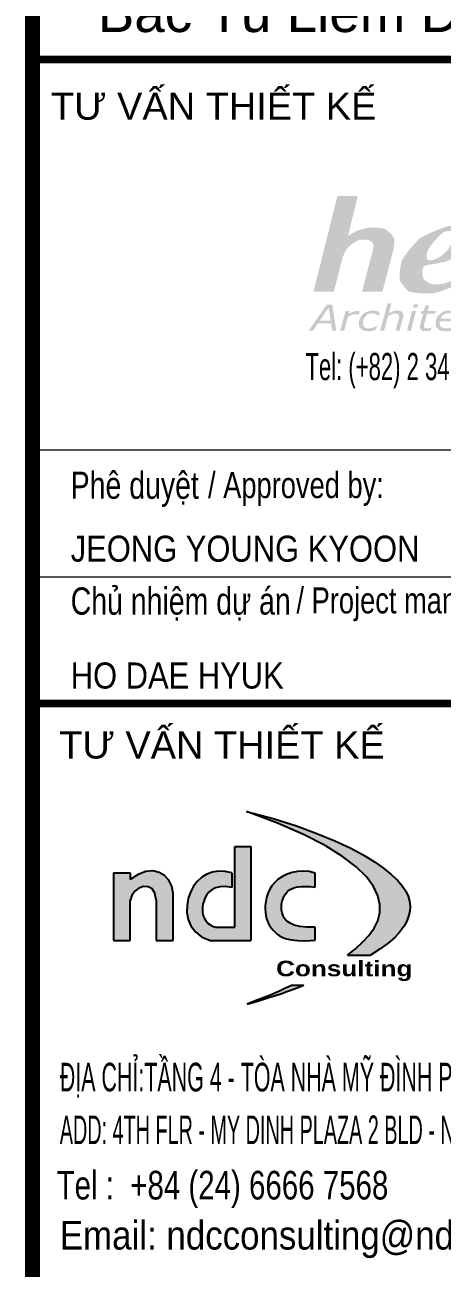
# Model space of a CAD drawing. Header units: millimetres. Extents: x 101649 to 227799, y -31109 to 57991.
# Drawn here: x 215124 to 219271, y -13720 to -1367 of the extents above; entities that cross this region are included whole.
import ezdxf
from ezdxf.enums import TextEntityAlignment as Align

# ---------------------------------------------------------------- set-up
doc = ezdxf.new("R2010")
doc.units = ezdxf.units.MM
doc.layers.get('0').update_dxf_attribs({"lineweight": 20})
for name, color, linetype, lineweight in [('B3CC1-NDC-S-Title block xref$0$Doul-form', 8, 'Continuous', 13), ('B3CC1-NDC-S-Title block xref$0$X-TITLE_Basement$0$form', 7, 'Continuous', 25), ('B3CC1-NDC-S-Title block xref$0$X-TITLE_Basement$0$NDC-TEXT VN', 7, 'Continuous', 18), ('NDC_S_SYMBOL', 1, 'Continuous', 15)]:
    doc.layers.add(name, color=color, linetype=linetype, lineweight=lineweight)
for name, color, linetype in [('B3CC1-NDC-S-Title block xref$0$form', 7, 'Continuous'), ('B3CC1-NDC-S-Title block xref$0$TABLE', 9, 'Continuous'), ('B3CC1-NDC-S-Title block xref$0$vn_text', 1, 'Continuous'), ('B3CC1-NDC-S-Title block xref$0$X-TITLE_Basement$0$AA-BORD-TEXT', 3, 'Continuous'), ('B3CC1-NDC-S-Title block xref$0$X-TITLE_Basement$0$TABLE', 9, 'Continuous'), ('B3CC1-NDC-S-Title block xref$0$X-TITLE_Basement$0$vn_text', 1, 'Continuous')]:
    doc.layers.add(name, color=color, linetype=linetype)
doc.styles.add('B3CC1-NDC-S-Title block xref$0$arial', font='arial.ttf')
doc.styles.add('B3CC1-NDC-S-Title block xref$0$form-A$0$Style-Arial', font='arial.ttf', dxfattribs={"width": 0.75})
doc.styles.add('B3CC1-NDC-S-Title block xref$0$form-A$0$title-vertical$0$NDC', font='ariblk.ttf')
doc.styles.add('B3CC1-NDC-S-Title block xref$0$X-TITLE_Basement$0$Arial', font='arial.ttf')
doc.styles.add('B3CC1-NDC-S-Title block xref$0$X-TITLE_Basement$0$form-A$0$Style-Arial', font='arial.ttf', dxfattribs={"width": 0.75})
doc.styles.add('B3CC1-NDC-S-Title block xref$0$X-TITLE_Basement$0$Style-Arial', font='arial.ttf', dxfattribs={"width": 0.85})

# ---------------------------------------------------------------- blocks, each defined once
blk = doc.blocks.new('B3CC1-NDC-S-Title block xref$0$X-TITLE_Basement$0$heerim logo')
at = {"layer": 'B3CC1-NDC-S-Title block xref$0$X-TITLE_Basement$0$TABLE'}
h = blk.add_hatch(color=7, dxfattribs=at)
edge = h.paths.add_edge_path()
edge.add_spline(control_points=[(7.752, 12.985), (7.752, 12.985), (7.752, 12.985), (7.658, 12.636), (7.658, 12.636), (7.023, 10.218), (7.023, 10.218), (7.023, 10.218), (5.673, 10.218), (5.673, 10.218), (5.673, 10.218), (6.314, 12.683), (6.314, 12.683), (6.389, 12.949), (6.428, 13.12), (6.432, 13.197), (6.432, 13.336), (6.379, 13.449), (6.272, 13.534), (6.165, 13.618), (6.022, 13.66), (5.838, 13.66), (5.606, 13.66), (5.383, 13.595), (5.172, 13.466), (4.893, 13.294), (4.682, 13.081), (4.537, 12.831), (4.459, 12.695), (4.355, 12.37), (4.225, 11.859), (4.225, 11.859), (3.806, 10.218), (3.806, 10.218), (3.806, 10.218), (2.457, 10.218), (2.457, 10.218), (2.457, 10.218), (4.036, 16.535), (4.036, 16.535), (4.036, 16.535), (5.387, 16.535), (5.387, 16.535), (5.387, 16.535), (4.744, 13.898), (4.744, 13.898), (5.054, 14.095), (5.342, 14.238), (5.612, 14.325), (5.88, 14.414), (6.167, 14.459), (6.475, 14.459), (6.887, 14.459), (7.213, 14.36), (7.452, 14.167), (7.691, 13.975), (7.812, 13.719), (7.812, 13.406), (7.803, 13.242), (7.752, 12.985)], knot_values=[0, 0, 0, 0, 0.00005, 0.0001, 1, 1, 1, 2, 2, 2, 3, 3, 3, 4, 4, 4, 5, 5, 5, 6, 6, 6, 7, 7, 7, 8, 8, 8, 9, 9, 9, 10, 10, 10, 11, 11, 11, 12, 12, 12, 13, 13, 13, 14, 14, 14, 15, 15, 15, 16, 16, 16, 17, 17, 17, 18, 18, 18, 19, 19, 19, 19], degree=3, periodic=0)
h = blk.add_hatch(color=90, dxfattribs=at)
edge = h.paths.add_edge_path(flags=16)
edge.add_spline(control_points=[(10.045, 12.977), (10.045, 12.977), (10.045, 12.977), (9.77, 12.214), (10.104, 12.254), (10.364, 12.31), (10.548, 12.379), (10.731, 12.449), (10.913, 12.561), (11.089, 12.715), (11.266, 12.869), (11.418, 13.064), (11.549, 13.3), (11.677, 13.534), (11.742, 13.753), (11.742, 13.958), (11.742, 14.045), (11.712, 14.114), (11.653, 14.162), (11.595, 14.213), (11.52, 14.238), (11.429, 14.238), (11.245, 14.238), (11.041, 14.133), (10.812, 13.925), (10.394, 13.545), (10.045, 12.977)], knot_values=[0, 0, 0, 0, 0.00005, 0.0001, 1, 1, 1, 2, 2, 2, 3, 3, 3, 4, 4, 4, 5, 5, 5, 6, 6, 6, 7, 7, 7, 8, 8, 8, 8], degree=3, periodic=0)
edge = h.paths.add_edge_path()
edge.add_spline(control_points=[(8.767, 10.216), (8.767, 10.216), (8.767, 10.216), (8.526, 10.464), (8.284, 10.715), (8.161, 11.001), (8.161, 11.329), (8.161, 11.841), (8.342, 12.351), (8.705, 12.864), (9.066, 13.377), (9.56, 13.786), (10.183, 14.094), (10.806, 14.403), (11.434, 14.557), (12.062, 14.557), (12.38, 14.557), (12.62, 14.495), (12.785, 14.37), (12.948, 14.246), (13.028, 14.088), (13.028, 13.898), (13.028, 13.67), (12.949, 13.449), (12.789, 13.233), (12.569, 12.939), (12.292, 12.704), (11.958, 12.525), (11.623, 12.344), (11.248, 12.209), (10.835, 12.114), (10.558, 12.053), (10.185, 12.005), (9.718, 11.974), (9.684, 11.771), (9.667, 11.604), (9.667, 11.473), (9.667, 11.238), (9.75, 11.05), (9.914, 10.909), (10.081, 10.768), (10.301, 10.698), (10.58, 10.698), (10.845, 10.698), (11.112, 10.745), (11.381, 10.839), (11.649, 10.934), (11.96, 11.099), (12.313, 11.335), (12.313, 11.335), (12.482, 11.218), (12.482, 11.218), (12.047, 10.811), (11.623, 10.521), (11.209, 10.35), (10.797, 10.176), (10.339, 10.089), (9.839, 10.089), (9.206, 10.089), (8.767, 10.216)], knot_values=[0, 0, 0, 0, 0.00005, 0.0001, 1, 1, 1, 2, 2, 2, 3, 3, 3, 4, 4, 4, 5, 5, 5, 6, 6, 6, 7, 7, 7, 8, 8, 8, 9, 9, 9, 10, 10, 10, 11, 11, 11, 12, 12, 12, 13, 13, 13, 14, 14, 14, 15, 15, 15, 16, 16, 16, 17, 17, 17, 18, 18, 18, 19, 19, 19, 19], degree=3, periodic=0)
h = blk.add_hatch(color=7, dxfattribs=at)
edge = h.paths.add_edge_path(flags=16)
edge.add_spline(control_points=[(3.597, 8.295), (3.597, 8.295), (3.597, 8.295), (3.597, 8.295), (3.597, 8.295), (3.47, 9.155), (3.47, 9.155), (3.47, 9.155), (2.88, 8.295), (2.88, 8.295), (2.88, 8.295), (3.597, 8.295)], knot_values=[0, 0, 0, 0, 0.00005, 0.0001, 1, 1, 1, 2, 2, 2, 3, 3, 3, 3], degree=3, periodic=0)
edge = h.paths.add_edge_path()
edge.add_spline(control_points=[(3.965, 7.616), (3.965, 7.616), (3.965, 7.616), (3.965, 7.616), (3.965, 7.616), (3.694, 7.616), (3.694, 7.616), (3.694, 7.616), (3.627, 8.103), (3.627, 8.103), (3.627, 8.103), (2.75, 8.103), (2.75, 8.103), (2.75, 8.103), (2.419, 7.616), (2.419, 7.616), (2.419, 7.616), (2.134, 7.616), (2.134, 7.616), (2.134, 7.616), (3.341, 9.355), (3.341, 9.355), (3.341, 9.355), (3.697, 9.355), (3.697, 9.355), (3.697, 9.355), (3.965, 7.616)], knot_values=[0, 0, 0, 0, 0.00005, 0.0001, 1, 1, 1, 2, 2, 2, 3, 3, 3, 4, 4, 4, 5, 5, 5, 6, 6, 6, 7, 7, 7, 8, 8, 8, 8], degree=3, periodic=0)
h = blk.add_hatch(color=7, dxfattribs=at)
edge = h.paths.add_edge_path()
edge.add_spline(control_points=[(7.13, 7.616), (7.13, 7.616), (7.13, 7.616), (7.13, 7.616), (7.13, 7.616), (6.874, 7.616), (6.874, 7.616), (6.874, 7.616), (7.363, 9.434), (7.363, 9.434), (7.363, 9.434), (7.62, 9.434), (7.62, 9.434), (7.62, 9.434), (7.443, 8.778), (7.443, 8.778), (7.54, 8.837), (7.631, 8.88), (7.717, 8.913), (7.801, 8.944), (7.889, 8.958), (7.979, 8.958), (8.111, 8.958), (8.215, 8.931), (8.289, 8.874), (8.364, 8.816), (8.4, 8.732), (8.4, 8.625), (8.4, 8.606), (8.398, 8.581), (8.393, 8.549), (8.389, 8.517), (8.384, 8.49), (8.377, 8.465), (8.377, 8.465), (8.148, 7.616), (8.148, 7.616), (8.148, 7.616), (7.891, 7.616), (7.891, 7.616), (7.891, 7.616), (8.093, 8.362), (8.093, 8.362), (8.104, 8.404), (8.111, 8.438), (8.118, 8.47), (8.124, 8.499), (8.127, 8.531), (8.127, 8.561), (8.127, 8.627), (8.107, 8.677), (8.069, 8.71), (8.031, 8.743), (7.964, 8.758), (7.866, 8.758), (7.796, 8.758), (7.72, 8.743), (7.636, 8.711), (7.553, 8.678), (7.472, 8.638), (7.393, 8.592), (7.393, 8.592), (7.13, 7.616)], knot_values=[0, 0, 0, 0, 0.00005, 0.0001, 1, 1, 1, 2, 2, 2, 3, 3, 3, 4, 4, 4, 5, 5, 5, 6, 6, 6, 7, 7, 7, 8, 8, 8, 9, 9, 9, 10, 10, 10, 11, 11, 11, 12, 12, 12, 13, 13, 13, 14, 14, 14, 15, 15, 15, 16, 16, 16, 17, 17, 17, 18, 18, 18, 19, 19, 19, 20, 20, 20, 20], degree=3, periodic=0)
h = blk.add_hatch(color=7, dxfattribs=at)
edge = h.paths.add_edge_path()
edge.add_spline(control_points=[(9.389, 9.367), (9.389, 9.367), (9.389, 9.367), (9.389, 9.367), (9.389, 9.367), (9.327, 9.139), (9.327, 9.139), (9.327, 9.139), (9.037, 9.139), (9.037, 9.139), (9.037, 9.139), (9.098, 9.367), (9.098, 9.367), (9.098, 9.367), (9.389, 9.367)], knot_values=[0, 0, 0, 0, 0.00005, 0.0001, 1, 1, 1, 2, 2, 2, 3, 3, 3, 4, 4, 4, 4], degree=3, periodic=0)
edge = h.paths.add_edge_path()
edge.add_spline(control_points=[(9.25, 8.921), (9.25, 8.921), (9.25, 8.921), (9.25, 8.921), (9.25, 8.921), (8.899, 7.616), (8.899, 7.616), (8.899, 7.616), (8.643, 7.616), (8.643, 7.616), (8.643, 7.616), (8.995, 8.921), (8.995, 8.921), (8.995, 8.921), (9.25, 8.921)], knot_values=[0, 0, 0, 0, 0.00005, 0.0001, 1, 1, 1, 2, 2, 2, 3, 3, 3, 4, 4, 4, 4], degree=3, periodic=0)
h = blk.add_hatch(color=7, dxfattribs=at)
edge = h.paths.add_edge_path()
edge.add_spline(control_points=[(9.971, 8.747), (9.971, 8.747), (9.971, 8.747), (9.971, 8.747), (9.971, 8.747), (9.811, 8.145), (9.811, 8.145), (9.802, 8.113), (9.794, 8.079), (9.786, 8.04), (9.779, 8), (9.775, 7.969), (9.775, 7.946), (9.775, 7.887), (9.792, 7.847), (9.826, 7.818), (9.859, 7.79), (9.921, 7.777), (10.011, 7.777), (10.048, 7.777), (10.092, 7.781), (10.143, 7.792), (10.195, 7.801), (10.23, 7.81), (10.248, 7.816), (10.248, 7.816), (10.26, 7.816), (10.26, 7.816), (10.26, 7.816), (10.213, 7.629), (10.213, 7.629), (10.163, 7.618), (10.108, 7.61), (10.051, 7.604), (9.994, 7.595), (9.943, 7.592), (9.898, 7.592), (9.773, 7.592), (9.677, 7.616), (9.608, 7.663), (9.54, 7.71), (9.507, 7.784), (9.507, 7.887), (9.507, 7.912), (9.507, 7.937), (9.512, 7.962), (9.515, 7.987), (9.521, 8.014), (9.528, 8.045), (9.528, 8.045), (9.718, 8.747), (9.718, 8.747), (9.718, 8.747), (9.546, 8.747), (9.546, 8.747), (9.546, 8.747), (9.592, 8.921), (9.592, 8.921), (9.592, 8.921), (9.766, 8.921), (9.766, 8.921), (9.766, 8.921), (9.866, 9.296), (9.866, 9.296), (9.866, 9.296), (10.119, 9.296), (10.119, 9.296), (10.119, 9.296), (10.018, 8.921), (10.018, 8.921), (10.018, 8.921), (10.548, 8.921), (10.548, 8.921), (10.548, 8.921), (10.502, 8.747), (10.502, 8.747), (10.502, 8.747), (9.971, 8.747)], knot_values=[0, 0, 0, 0, 0.00005, 0.0001, 1, 1, 1, 2, 2, 2, 3, 3, 3, 4, 4, 4, 5, 5, 5, 6, 6, 6, 7, 7, 7, 8, 8, 8, 9, 9, 9, 10, 10, 10, 11, 11, 11, 12, 12, 12, 13, 13, 13, 14, 14, 14, 15, 15, 15, 16, 16, 16, 17, 17, 17, 18, 18, 18, 19, 19, 19, 20, 20, 20, 21, 21, 21, 22, 22, 22, 23, 23, 23, 24, 24, 24, 25, 25, 25, 25], degree=3, periodic=0)
h = blk.add_hatch(color=7, dxfattribs=at)
edge = h.paths.add_edge_path()
edge.add_spline(control_points=[(5.257, 8.921), (5.257, 8.921), (5.257, 8.921), (5.334, 8.921), (5.379, 8.921), (5.411, 8.921), (5.431, 8.918), (5.451, 8.917), (5.48, 8.913), (5.518, 8.907), (5.518, 8.907), (5.459, 8.69), (5.459, 8.69), (5.459, 8.69), (5.446, 8.69), (5.446, 8.69), (5.409, 8.697), (5.376, 8.704), (5.344, 8.707), (5.313, 8.712), (5.275, 8.712), (5.231, 8.712), (5.145, 8.712), (5.062, 8.696), (4.977, 8.663), (4.893, 8.63), (4.813, 8.59), (4.735, 8.543), (4.735, 8.543), (4.487, 7.616), (4.487, 7.616), (4.487, 7.616), (4.229, 7.616), (4.229, 7.616), (4.229, 7.616), (4.577, 8.921), (4.577, 8.921), (4.577, 8.921), (4.836, 8.921), (4.836, 8.921), (4.836, 8.921), (4.785, 8.73), (4.785, 8.73), (4.905, 8.801), (5.008, 8.852), (5.092, 8.879), (5.176, 8.907), (5.257, 8.921)], knot_values=[0, 0, 0, 0, 0.00005, 0.0001, 1, 1, 1, 2, 2, 2, 3, 3, 3, 4, 4, 4, 5, 5, 5, 6, 6, 6, 7, 7, 7, 8, 8, 8, 9, 9, 9, 10, 10, 10, 11, 11, 11, 12, 12, 12, 13, 13, 13, 14, 14, 14, 15, 15, 15, 15], degree=3, periodic=0)
h = blk.add_hatch(color=7, dxfattribs=at)
edge = h.paths.add_edge_path()
edge.add_spline(control_points=[(6.256, 8.953), (6.256, 8.953), (6.256, 8.953), (6.391, 8.953), (6.479, 8.953), (6.563, 8.942), (6.642, 8.921), (6.72, 8.9), (6.788, 8.875), (6.849, 8.846), (6.849, 8.846), (6.794, 8.61), (6.794, 8.61), (6.794, 8.61), (6.778, 8.61), (6.778, 8.61), (6.761, 8.623), (6.738, 8.639), (6.71, 8.658), (6.683, 8.677), (6.652, 8.694), (6.614, 8.711), (6.577, 8.727), (6.536, 8.742), (6.491, 8.752), (6.445, 8.763), (6.393, 8.77), (6.334, 8.77), (6.16, 8.77), (6.016, 8.705), (5.904, 8.579), (5.793, 8.45), (5.738, 8.296), (5.738, 8.113), (5.738, 8.004), (5.771, 7.92), (5.837, 7.861), (5.903, 7.801), (5.996, 7.774), (6.117, 7.774), (6.175, 7.774), (6.232, 7.78), (6.289, 7.794), (6.346, 7.808), (6.394, 7.824), (6.435, 7.84), (6.479, 7.857), (6.52, 7.877), (6.558, 7.896), (6.596, 7.917), (6.624, 7.932), (6.641, 7.941), (6.641, 7.941), (6.656, 7.941), (6.656, 7.941), (6.656, 7.941), (6.602, 7.702), (6.602, 7.702), (6.523, 7.67), (6.44, 7.645), (6.351, 7.623), (6.263, 7.602), (6.174, 7.59), (6.083, 7.59), (5.987, 7.59), (5.903, 7.599), (5.829, 7.617), (5.755, 7.637), (5.689, 7.669), (5.634, 7.711), (5.581, 7.751), (5.539, 7.801), (5.511, 7.863), (5.481, 7.924), (5.467, 7.996), (5.467, 8.079), (5.467, 8.201), (5.489, 8.315), (5.534, 8.42), (5.578, 8.526), (5.641, 8.62), (5.722, 8.7), (5.802, 8.777), (5.899, 8.839), (6.015, 8.884), (6.131, 8.93), (6.256, 8.953)], knot_values=[0, 0, 0, 0, 0.00005, 0.0001, 1, 1, 1, 2, 2, 2, 3, 3, 3, 4, 4, 4, 5, 5, 5, 6, 6, 6, 7, 7, 7, 8, 8, 8, 9, 9, 9, 10, 10, 10, 11, 11, 11, 12, 12, 12, 13, 13, 13, 14, 14, 14, 15, 15, 15, 16, 16, 16, 17, 17, 17, 18, 18, 18, 19, 19, 19, 20, 20, 20, 21, 21, 21, 22, 22, 22, 23, 23, 23, 24, 24, 24, 25, 25, 25, 26, 26, 26, 27, 27, 27, 28, 28, 28, 28], degree=3, periodic=0)
h = blk.add_hatch(color=7, dxfattribs=at)
edge = h.paths.add_edge_path(flags=16)
edge.add_spline(control_points=[(11.749, 8.456), (11.749, 8.456), (11.749, 8.456), (11.75, 8.47), (11.753, 8.485), (11.753, 8.503), (11.753, 8.52), (11.753, 8.604), (11.727, 8.667), (11.674, 8.715), (11.62, 8.762), (11.535, 8.785), (11.417, 8.785), (11.288, 8.785), (11.173, 8.75), (11.073, 8.682), (10.973, 8.614), (10.906, 8.525), (10.869, 8.414), (10.869, 8.414), (11.742, 8.414), (11.742, 8.414), (11.746, 8.435), (11.749, 8.456)], knot_values=[0, 0, 0, 0, 0.00005, 0.0001, 1, 1, 1, 2, 2, 2, 3, 3, 3, 4, 4, 4, 5, 5, 5, 6, 6, 6, 7, 7, 7, 7], degree=3, periodic=0)
edge = h.paths.add_edge_path()
edge.add_spline(control_points=[(11.77, 7.89), (11.77, 7.89), (11.77, 7.89), (11.842, 7.932), (11.842, 7.932), (11.857, 7.932), (11.857, 7.932), (11.857, 7.932), (11.8, 7.697), (11.8, 7.697), (11.756, 7.682), (11.715, 7.669), (11.679, 7.656), (11.642, 7.646), (11.596, 7.634), (11.54, 7.623), (11.483, 7.611), (11.434, 7.602), (11.39, 7.595), (11.347, 7.59), (11.292, 7.586), (11.227, 7.586), (11.016, 7.586), (10.851, 7.629), (10.731, 7.714), (10.612, 7.797), (10.553, 7.922), (10.553, 8.085), (10.553, 8.327), (10.64, 8.531), (10.817, 8.702), (10.992, 8.874), (11.21, 8.958), (11.469, 8.958), (11.642, 8.958), (11.774, 8.922), (11.865, 8.848), (11.958, 8.775), (12.003, 8.672), (12.003, 8.538), (12.003, 8.514), (11.999, 8.479), (11.992, 8.427), (11.984, 8.376), (11.972, 8.317), (11.954, 8.251), (11.954, 8.251), (10.833, 8.251), (10.833, 8.251), (10.827, 8.228), (10.823, 8.206), (10.821, 8.185), (10.819, 8.162), (10.818, 8.142), (10.818, 8.123), (10.818, 8.014), (10.857, 7.927), (10.935, 7.866), (11.013, 7.801), (11.124, 7.771), (11.267, 7.771), (11.367, 7.771), (11.469, 7.788), (11.575, 7.82), (11.681, 7.853), (11.77, 7.89)], knot_values=[0, 0, 0, 0, 0.00005, 0.0001, 1, 1, 1, 2, 2, 2, 3, 3, 3, 4, 4, 4, 5, 5, 5, 6, 6, 6, 7, 7, 7, 8, 8, 8, 9, 9, 9, 10, 10, 10, 11, 11, 11, 12, 12, 12, 13, 13, 13, 14, 14, 14, 15, 15, 15, 16, 16, 16, 17, 17, 17, 18, 18, 18, 19, 19, 19, 20, 20, 20, 21, 21, 21, 21], degree=3, periodic=0)
blk = doc.blocks.new('B3CC1-NDC-S-Title block xref')
at = {"layer": 'B3CC1-NDC-S-Title block xref$0$form', "true_color": 0x007fff}
h = blk.add_hatch(color=150, dxfattribs=at)
edge = h.paths.add_edge_path()
edge.add_line((-59.958, 116.841), (-60.238, 117.155))
edge.add_line((-60.238, 117.155), (-60.594, 117.367))
edge.add_line((-60.594, 117.367), (-61.013, 117.461))
edge.add_line((-61.013, 117.461), (-61.484, 117.423))
edge.add_line((-61.484, 117.423), (-61.994, 117.236))
edge.add_line((-61.994, 117.236), (-62.532, 116.884))
edge.add_line((-62.532, 116.884), (-62.532, 117.331))
edge.add_line((-62.532, 117.331), (-63.634, 117.331))
edge.add_line((-63.634, 117.331), (-63.634, 112.846))
edge.add_line((-63.634, 112.846), (-62.516, 112.846))
edge.add_line((-62.516, 112.846), (-62.516, 115.511))
edge.add_line((-62.516, 115.511), (-62.417, 115.845))
edge.add_line((-62.417, 115.845), (-62.215, 116.12))
edge.add_line((-62.215, 116.12), (-61.946, 116.32))
edge.add_line((-61.946, 116.32), (-61.643, 116.426))
edge.add_line((-61.643, 116.426), (-61.341, 116.419))
edge.add_line((-61.341, 116.419), (-61.076, 116.282))
edge.add_line((-61.076, 116.282), (-60.88, 115.996))
edge.add_line((-60.88, 115.996), (-60.791, 115.543))
edge.add_line((-60.791, 115.543), (-60.791, 112.846))
edge.add_line((-60.791, 112.846), (-59.672, 112.846))
edge.add_line((-59.672, 112.846), (-59.672, 115.974))
edge.add_line((-59.672, 115.974), (-59.766, 116.443))
edge.add_line((-59.766, 116.443), (-59.958, 116.841))
edge = h.paths.add_edge_path()
edge.add_line((-55.778, 117.333), (-56.237, 117.433))
edge.add_line((-56.237, 117.433), (-56.67, 117.448))
edge.add_line((-56.67, 117.448), (-57.074, 117.385))
edge.add_line((-57.074, 117.385), (-57.446, 117.247))
edge.add_line((-57.446, 117.247), (-57.78, 117.041))
edge.add_line((-57.78, 117.041), (-58.074, 116.772))
edge.add_line((-58.074, 116.772), (-58.323, 116.444))
edge.add_line((-58.323, 116.444), (-58.524, 116.063))
edge.add_line((-58.524, 116.063), (-58.671, 115.636))
edge.add_line((-58.671, 115.636), (-58.754, 115.179))
edge.add_line((-58.754, 115.179), (-58.76, 114.712))
edge.add_line((-58.76, 114.712), (-58.679, 114.251))
edge.add_line((-58.679, 114.251), (-58.497, 113.815))
edge.add_line((-58.497, 113.815), (-58.204, 113.424))
edge.add_line((-58.204, 113.424), (-57.787, 113.094))
edge.add_line((-57.787, 113.094), (-57.234, 112.846))
edge.add_line((-57.234, 112.846), (-54.538, 112.846))
edge.add_line((-54.538, 112.846), (-54.538, 119.073))
edge.add_line((-54.538, 119.073), (-55.596, 119.073))
edge.add_line((-55.596, 119.073), (-55.596, 113.731))
edge.add_line((-55.596, 113.731), (-56.442, 113.731))
edge.add_line((-56.442, 113.731), (-56.653, 113.726))
edge.add_line((-56.653, 113.726), (-56.837, 113.743))
edge.add_line((-56.837, 113.743), (-56.997, 113.779))
edge.add_line((-56.997, 113.779), (-57.136, 113.833))
edge.add_line((-57.136, 113.833), (-57.255, 113.904))
edge.add_line((-57.255, 113.904), (-57.359, 113.989))
edge.add_line((-57.359, 113.989), (-57.448, 114.086))
edge.add_line((-57.448, 114.086), (-57.527, 114.196))
edge.add_line((-57.527, 114.196), (-57.596, 114.315))
edge.add_line((-57.596, 114.315), (-57.654, 114.444))
edge.add_line((-57.654, 114.444), (-57.699, 114.584))
edge.add_line((-57.699, 114.584), (-57.729, 114.734))
edge.add_line((-57.729, 114.734), (-57.741, 114.895))
edge.add_line((-57.741, 114.895), (-57.734, 115.067))
edge.add_line((-57.734, 115.067), (-57.705, 115.251))
edge.add_line((-57.705, 115.251), (-57.652, 115.447))
edge.add_line((-57.652, 115.447), (-57.572, 115.652))
edge.add_line((-57.572, 115.652), (-57.459, 115.857))
edge.add_line((-57.459, 115.857), (-57.309, 116.049))
edge.add_line((-57.309, 116.049), (-57.114, 116.215))
edge.add_line((-57.114, 116.215), (-56.87, 116.342))
edge.add_line((-56.87, 116.342), (-56.57, 116.417))
edge.add_line((-56.57, 116.417), (-56.207, 116.428))
edge.add_line((-56.207, 116.428), (-55.778, 116.362))
edge.add_line((-55.778, 116.362), (-55.778, 117.333))
edge = h.paths.add_edge_path(flags=17)
edge.add_line((-50.258, 117.323), (-50.664, 117.418))
edge.add_line((-50.664, 117.418), (-51.059, 117.451))
edge.add_line((-51.059, 117.451), (-51.438, 117.429))
edge.add_line((-51.438, 117.429), (-51.797, 117.358))
edge.add_line((-51.797, 117.358), (-52.132, 117.243))
edge.add_line((-52.132, 117.243), (-52.437, 117.091))
edge.add_line((-52.437, 117.091), (-52.709, 116.906))
edge.add_line((-52.709, 116.906), (-52.942, 116.695))
edge.add_line((-52.942, 116.695), (-53.134, 116.464))
edge.add_line((-53.134, 116.464), (-53.287, 116.217))
edge.add_line((-53.287, 116.217), (-53.404, 115.96))
edge.add_line((-53.404, 115.96), (-53.489, 115.699))
edge.add_line((-53.489, 115.699), (-53.543, 115.437))
edge.add_line((-53.543, 115.437), (-53.572, 115.181))
edge.add_line((-53.572, 115.181), (-53.578, 114.935))
edge.add_line((-53.578, 114.935), (-53.564, 114.705))
edge.add_line((-53.564, 114.705), (-53.533, 114.494))
edge.add_line((-53.533, 114.494), (-53.487, 114.301))
edge.add_line((-53.487, 114.301), (-53.426, 114.125))
edge.add_line((-53.426, 114.125), (-53.35, 113.962))
edge.add_line((-53.35, 113.962), (-53.262, 113.811))
edge.add_line((-53.262, 113.811), (-53.16, 113.669))
edge.add_line((-53.16, 113.669), (-53.047, 113.534))
edge.add_line((-53.047, 113.534), (-52.923, 113.404))
edge.add_line((-52.923, 113.404), (-52.785, 113.277))
edge.add_line((-52.785, 113.277), (-52.622, 113.157))
edge.add_line((-52.622, 113.157), (-52.419, 113.05))
edge.add_line((-52.419, 113.05), (-52.159, 112.96))
edge.add_line((-52.159, 112.96), (-51.828, 112.892))
edge.add_line((-51.828, 112.892), (-51.411, 112.851))
edge.add_line((-51.411, 112.851), (-50.893, 112.842))
edge.add_line((-50.893, 112.842), (-50.258, 112.869))
edge.add_line((-50.258, 112.869), (-50.258, 113.726))
edge.add_line((-50.258, 113.726), (-50.823, 113.733))
edge.add_line((-50.823, 113.733), (-51.283, 113.784))
edge.add_line((-51.283, 113.784), (-51.648, 113.872))
edge.add_line((-51.648, 113.872), (-51.93, 113.993))
edge.add_line((-51.93, 113.993), (-52.141, 114.14))
edge.add_line((-52.141, 114.14), (-52.291, 114.308))
edge.add_line((-52.291, 114.308), (-52.393, 114.492))
edge.add_line((-52.393, 114.492), (-52.457, 114.685))
edge.add_line((-52.457, 114.685), (-52.493, 114.883))
edge.add_line((-52.493, 114.883), (-52.504, 115.081))
edge.add_line((-52.504, 115.081), (-52.491, 115.276))
edge.add_line((-52.491, 115.276), (-52.455, 115.466))
edge.add_line((-52.455, 115.466), (-52.396, 115.646))
edge.add_line((-52.396, 115.646), (-52.316, 115.813))
edge.add_line((-52.316, 115.813), (-52.216, 115.964))
edge.add_line((-52.216, 115.964), (-52.097, 116.096))
edge.add_line((-52.097, 116.096), (-51.958, 116.205))
edge.add_line((-51.958, 116.205), (-51.799, 116.293))
edge.add_line((-51.799, 116.293), (-51.616, 116.359))
edge.add_line((-51.616, 116.359), (-51.407, 116.405))
edge.add_line((-51.407, 116.405), (-51.169, 116.43))
edge.add_line((-51.169, 116.43), (-50.9, 116.437))
edge.add_line((-50.9, 116.437), (-50.597, 116.425))
edge.add_line((-50.597, 116.425), (-50.258, 116.396))
edge.add_line((-50.258, 116.396), (-50.258, 117.323))
edge = h.paths.add_edge_path()
edge.add_line((-45.729, 117.638), (-46.344, 118.068))
edge.add_line((-46.344, 118.068), (-47.078, 118.52))
edge.add_line((-47.078, 118.52), (-47.947, 118.987))
edge.add_line((-47.947, 118.987), (-48.965, 119.466))
edge.add_line((-48.965, 119.466), (-50.146, 119.952))
edge.add_line((-50.146, 119.952), (-51.504, 120.44))
edge.add_line((-51.504, 120.44), (-53.054, 120.927))
edge.add_line((-53.054, 120.927), (-54.81, 121.406))
edge.add_line((-54.81, 121.406), (-52.76, 120.633))
edge.add_line((-52.76, 120.633), (-51.032, 119.877))
edge.add_line((-51.032, 119.877), (-49.604, 119.139))
edge.add_line((-49.604, 119.139), (-48.45, 118.422))
edge.add_line((-48.45, 118.422), (-47.548, 117.729))
edge.add_line((-47.548, 117.729), (-46.874, 117.061))
edge.add_line((-46.874, 117.061), (-46.404, 116.421))
edge.add_line((-46.404, 116.421), (-46.114, 115.811))
edge.add_line((-46.114, 115.811), (-45.982, 115.232))
edge.add_line((-45.982, 115.232), (-45.991, 114.683))
edge.add_line((-45.991, 114.683), (-46.125, 114.162))
edge.add_line((-46.125, 114.162), (-46.368, 113.666))
edge.add_line((-46.368, 113.666), (-46.705, 113.192))
edge.add_line((-46.705, 113.192), (-47.12, 112.739))
edge.add_line((-47.12, 112.739), (-47.598, 112.304))
edge.add_line((-47.598, 112.304), (-48.122, 111.884))
edge.add_line((-48.122, 111.884), (-46.592, 111.884))
edge.add_line((-46.592, 111.884), (-45.957, 112.293))
edge.add_line((-45.957, 112.293), (-45.429, 112.685))
edge.add_line((-45.429, 112.685), (-44.998, 113.063))
edge.add_line((-44.998, 113.063), (-44.656, 113.427))
edge.add_line((-44.656, 113.427), (-44.395, 113.781))
edge.add_line((-44.395, 113.781), (-44.204, 114.125))
edge.add_line((-44.204, 114.125), (-44.078, 114.462))
edge.add_line((-44.078, 114.462), (-44.005, 114.794))
edge.add_line((-44.005, 114.794), (-43.981, 115.123))
edge.add_line((-43.981, 115.123), (-44.011, 115.453))
edge.add_line((-44.011, 115.453), (-44.101, 115.787))
edge.add_line((-44.101, 115.787), (-44.26, 116.128))
edge.add_line((-44.26, 116.128), (-44.495, 116.48))
edge.add_line((-44.495, 116.48), (-44.813, 116.846))
edge.add_line((-44.813, 116.846), (-45.222, 117.231))
edge.add_line((-45.222, 117.231), (-45.729, 117.638))
edge = h.paths.add_edge_path()
edge.add_line((-51.022, 109.898), (-51.772, 109.898))
edge.add_line((-51.772, 109.898), (-52.231, 109.687))
edge.add_line((-52.231, 109.687), (-52.596, 109.52))
edge.add_line((-52.596, 109.52), (-52.902, 109.384))
edge.add_line((-52.902, 109.384), (-53.184, 109.264))
edge.add_line((-53.184, 109.264), (-53.477, 109.144))
edge.add_line((-53.477, 109.144), (-53.816, 109.011))
edge.add_line((-53.816, 109.011), (-54.238, 108.849))
edge.add_line((-54.238, 108.849), (-54.776, 108.644))
edge.add_line((-54.776, 108.644), (-54.154, 108.823))
edge.add_line((-54.154, 108.823), (-53.663, 108.967))
edge.add_line((-53.663, 108.967), (-53.26, 109.09))
edge.add_line((-53.26, 109.09), (-52.901, 109.206))
edge.add_line((-52.901, 109.206), (-52.542, 109.33))
edge.add_line((-52.542, 109.33), (-52.138, 109.477))
edge.add_line((-52.138, 109.477), (-51.646, 109.661))
edge.add_line((-51.646, 109.661), (-51.022, 109.898))
at = {"layer": 'B3CC1-NDC-S-Title block xref$0$Doul-form', "lineweight": 40, "const_width": 0.65}
blk.add_lwpolyline([(0, -7.777), (-69, -7.777), (-69, 552), (0, 552)], close=True, dxfattribs=at)
at = {"layer": 'B3CC1-NDC-S-Title block xref$0$form', "color": 150}
for p, q in [((-55.596, 113.731), (-55.596, 119.073)), ((-55.596, 119.073), (-54.538, 119.073)), ((-54.538, 119.073), (-54.538, 112.846)), ((-63.634, 117.331), (-62.532, 117.331)), ((-63.634, 117.331), (-63.634, 112.846)), ((-62.532, 117.331), (-62.532, 116.884)), ((-55.778, 117.333), (-55.778, 116.362)), ((-50.258, 116.396), (-50.258, 117.323)), ((-62.516, 112.846), (-62.516, 115.511)), ((-60.791, 115.543), (-60.791, 112.846)), ((-59.672, 112.846), (-59.672, 115.974)), ((-56.442, 113.731), (-55.596, 113.731)), ((-50.258, 112.869), (-50.258, 113.726)), ((-63.634, 112.846), (-62.516, 112.846)), ((-60.791, 112.846), (-59.672, 112.846)), ((-57.234, 112.846), (-54.538, 112.846)), ((-48.122, 111.884), (-46.592, 111.884)), ((-51.772, 109.898), (-51.022, 109.898))]:
    blk.add_line(p, q, dxfattribs=at)
for points in [[(-54.81, 121.406), (-53.054, 120.927), (-51.504, 120.44), (-50.146, 119.952), (-48.965, 119.466), (-47.947, 118.987), (-47.078, 118.52), (-46.344, 118.068), (-45.729, 117.638), (-45.222, 117.231), (-44.813, 116.846), (-44.495, 116.48), (-44.26, 116.128), (-44.101, 115.787), (-44.011, 115.453), (-43.981, 115.123), (-44.005, 114.794), (-44.078, 114.462), (-44.204, 114.125), (-44.395, 113.781), (-44.656, 113.427), (-44.998, 113.063), (-45.429, 112.685), (-45.957, 112.293), (-46.592, 111.884)], [(-48.122, 111.884), (-47.598, 112.304), (-47.12, 112.739), (-46.705, 113.192), (-46.368, 113.666), (-46.125, 114.162), (-45.991, 114.683), (-45.982, 115.232), (-46.114, 115.811), (-46.404, 116.421), (-46.874, 117.061), (-47.548, 117.729), (-48.45, 118.422), (-49.604, 119.139), (-51.032, 119.877), (-52.76, 120.633), (-54.81, 121.406)], [(-59.672, 115.974), (-59.766, 116.443), (-59.958, 116.841), (-60.238, 117.155), (-60.594, 117.367), (-61.013, 117.461), (-61.484, 117.423), (-61.994, 117.236), (-62.532, 116.884)], [(-55.778, 117.333), (-56.237, 117.433), (-56.67, 117.448), (-57.074, 117.385), (-57.446, 117.247), (-57.78, 117.041), (-58.074, 116.772), (-58.323, 116.444), (-58.524, 116.063), (-58.671, 115.636), (-58.754, 115.179), (-58.76, 114.712), (-58.679, 114.251), (-58.497, 113.815), (-58.204, 113.424), (-57.787, 113.094), (-57.234, 112.846)], [(-50.258, 117.323), (-50.664, 117.418), (-51.059, 117.451), (-51.438, 117.429), (-51.797, 117.358), (-52.132, 117.243), (-52.437, 117.091), (-52.709, 116.906), (-52.942, 116.695), (-53.134, 116.464), (-53.287, 116.217), (-53.404, 115.96), (-53.489, 115.699), (-53.543, 115.437), (-53.572, 115.181), (-53.578, 114.935), (-53.564, 114.705), (-53.533, 114.494), (-53.487, 114.301), (-53.426, 114.125), (-53.35, 113.962), (-53.262, 113.811), (-53.16, 113.669), (-53.047, 113.534), (-52.923, 113.404), (-52.785, 113.277), (-52.622, 113.157), (-52.419, 113.05), (-52.159, 112.96), (-51.828, 112.892), (-51.411, 112.851), (-50.893, 112.842), (-50.258, 112.869)], [(-60.791, 115.543), (-60.88, 115.996), (-61.076, 116.282), (-61.341, 116.419), (-61.643, 116.426), (-61.946, 116.32), (-62.215, 116.12), (-62.417, 115.845), (-62.516, 115.511)], [(-55.778, 116.362), (-56.207, 116.428), (-56.57, 116.417), (-56.87, 116.342), (-57.114, 116.215), (-57.309, 116.049), (-57.459, 115.857), (-57.572, 115.652), (-57.652, 115.447), (-57.705, 115.251), (-57.734, 115.067), (-57.741, 114.895), (-57.729, 114.734), (-57.699, 114.584), (-57.654, 114.444), (-57.596, 114.315), (-57.527, 114.196), (-57.448, 114.086), (-57.359, 113.989), (-57.255, 113.904), (-57.136, 113.833), (-56.997, 113.779), (-56.837, 113.743), (-56.653, 113.726), (-56.442, 113.731)], [(-50.258, 113.726), (-50.823, 113.733), (-51.283, 113.784), (-51.648, 113.872), (-51.93, 113.993), (-52.141, 114.14), (-52.291, 114.308), (-52.393, 114.492), (-52.457, 114.685), (-52.493, 114.883), (-52.504, 115.081), (-52.491, 115.276), (-52.455, 115.466), (-52.396, 115.646), (-52.316, 115.813), (-52.216, 115.964), (-52.097, 116.096), (-51.958, 116.205), (-51.799, 116.293), (-51.616, 116.359), (-51.407, 116.405), (-51.169, 116.43), (-50.9, 116.437), (-50.597, 116.425), (-50.258, 116.396)], [(-54.776, 108.644), (-54.154, 108.823), (-53.663, 108.967), (-53.26, 109.09), (-52.901, 109.206), (-52.542, 109.33), (-52.138, 109.477), (-51.646, 109.661), (-51.022, 109.898)], [(-51.772, 109.898), (-52.231, 109.687), (-52.596, 109.52), (-52.902, 109.384), (-53.184, 109.264), (-53.477, 109.144), (-53.816, 109.011), (-54.238, 108.849), (-54.776, 108.644)]]:
    blk.add_lwpolyline(points, dxfattribs=at)
at = {"layer": 'B3CC1-NDC-S-Title block xref$0$TABLE'}
for points, const_width in [([(-69, 552), (-69, -7.777)], 1), ([(-69, 171.212), (0, 171.212)], 0.5), ([(-69, 128.548), (0, 128.548)], 0.5)]:
    blk.add_lwpolyline(points, dxfattribs=dict(at, const_width=const_width))
at = {"layer": 'B3CC1-NDC-S-Title block xref$0$X-TITLE_Basement$0$form', "lineweight": 15}
for p, q in [((-69, 145.349), (0, 145.349)), ((-69, 136.949), (0, 136.949))]:
    blk.add_line(p, q, dxfattribs=at)
at = {"layer": 'B3CC1-NDC-S-Title block xref$0$X-TITLE_Basement$0$AA-BORD-TEXT'}
blk.add_blockref('B3CC1-NDC-S-Title block xref$0$X-TITLE_Basement$0$heerim logo', (-52.832, 145.624), dxfattribs=at)
at = {"layer": 'B3CC1-NDC-S-Title block xref$0$form', "color": 9, "style": 'B3CC1-NDC-S-Title block xref$0$form-A$0$Style-Arial', "width": 0.75}
blk.add_text('/ Project manage', height=1.725, dxfattribs=at).set_placement((-51.508, 135.383), align=Align.MIDDLE_LEFT)
at = {"layer": 'B3CC1-NDC-S-Title block xref$0$form', "color": 150, "style": 'B3CC1-NDC-S-Title block xref$0$form-A$0$title-vertical$0$NDC', "width": 1.05}
blk.add_text('Consulting', height=1.0306, dxfattribs=at).set_placement((-52.856, 110.484))
at = {"layer": 'B3CC1-NDC-S-Title block xref$0$form', "color": 7, "style": 'B3CC1-NDC-S-Title block xref$0$form-A$0$Style-Arial'}
for s, width, p, p2 in [('ÐỊA CHỈ:TẦNG 4 - TÒA NHÀ MỸ ĐÌNH PLAZA 2 - SỐ 2 NGUYỄN HOÀNG - NAM TỪ LIÊM - HÀ NỘI ', 0.535479, (-67.186, 102.856), (-2.722, 102.856)), ('ADD: 4TH FLR - MY DINH PLAZA 2 BLD - NO.2  NGUYEN HOANG STREET - NAM TU LIEM DIST - HA NOI', 0.494829, (-67.186, 99.364), (-3.197, 99.364)), ('Email: ndcconsulting@ndc.vn         Website: http://www.ndc.vn', 0.871959, (-67.186, 92.382), (-3.176, 92.382))]:
    blk.add_text(s, height=1.8975, dxfattribs=dict(at, width=width)).set_placement(p, p2, align=Align.FIT)
at = {"layer": 'B3CC1-NDC-S-Title block xref$0$form', "color": 7, "style": 'B3CC1-NDC-S-Title block xref$0$form-A$0$Style-Arial', "width": 0.736628}
blk.add_text('Tel :  +84 (24) 6666 7568', height=1.8975, dxfattribs=at).set_placement((-67.399, 95.698, 0.011))
at = {"layer": 'B3CC1-NDC-S-Title block xref$0$TABLE', "color": 9, "style": 'B3CC1-NDC-S-Title block xref$0$arial'}
blk.add_text('Bac Tu Liem District, Hanoi, Vietnam ', height=2.6, dxfattribs=at).set_placement((-34.5, 173.028), align=Align.CENTER)
at = {"layer": 'B3CC1-NDC-S-Title block xref$0$vn_text', "style": 'B3CC1-NDC-S-Title block xref$0$arial'}
for p in [(-67.771, 167.22), (-67.221, 124.907)]:
    blk.add_text('TƯ VẤN THIẾT KẾ', height=1.8, dxfattribs=at).set_placement(p)
at = {"layer": 'B3CC1-NDC-S-Title block xref$0$vn_text', "style": 'B3CC1-NDC-S-Title block xref$0$arial', "width": 0.75}
blk.add_text('Chủ nhiệm dự án', height=1.8, dxfattribs=at).set_placement((-66.463, 134.439))
at = {"layer": 'B3CC1-NDC-S-Title block xref$0$X-TITLE_Basement$0$form', "color": 9, "style": 'B3CC1-NDC-S-Title block xref$0$X-TITLE_Basement$0$form-A$0$Style-Arial', "width": 0.75}
blk.add_text('/ Approved by:', height=1.725, dxfattribs=at).set_placement((-57.366, 143.02), align=Align.MIDDLE_LEFT)
at = {"layer": 'B3CC1-NDC-S-Title block xref$0$X-TITLE_Basement$0$NDC-TEXT VN', "color": 2, "style": 'B3CC1-NDC-S-Title block xref$0$X-TITLE_Basement$0$Style-Arial', "width": 0.85}
for s, p in [('JEONG YOUNG KYOON', (-66.463, 137.944)), ('HO DAE HYUK', (-66.463, 129.543))]:
    blk.add_text(s, height=1.725, dxfattribs=at).set_placement(p)
at = {"layer": 'B3CC1-NDC-S-Title block xref$0$X-TITLE_Basement$0$TABLE', "style": 'B3CC1-NDC-S-Title block xref$0$X-TITLE_Basement$0$Arial', "width": 0.581562}
blk.add_text('Tel: (+82) 2 3410-9114, Fax: (+82) 2 3410-9097 ', height=1.8, dxfattribs=at).set_placement((-50.911, 149.971), (-19.449, 149.971), align=Align.FIT)
at = {"layer": 'B3CC1-NDC-S-Title block xref$0$X-TITLE_Basement$0$vn_text', "style": 'B3CC1-NDC-S-Title block xref$0$X-TITLE_Basement$0$Arial', "width": 0.75}
blk.add_text('Phê duyệt', height=1.8, dxfattribs=at).set_placement((-66.463, 142.112))
blk = doc.blocks.new('B3CC1-Form A1')
at = {"linetype": 'Continuous'}
blk.add_blockref('B3CC1-NDC-S-Title block xref', (826, 24.777), dxfattribs=at)

msp = doc.modelspace()

# ---------------------------------------------------------------- block references
at = {"layer": 'NDC_S_SYMBOL', "ltscale": 100, "xscale": 150, "yscale": 150, "zscale": 150}
msp.add_blockref('B3CC1-Form A1', (101649.2, -31109.3), dxfattribs=at)

doc.saveas('drawing.dxf')
